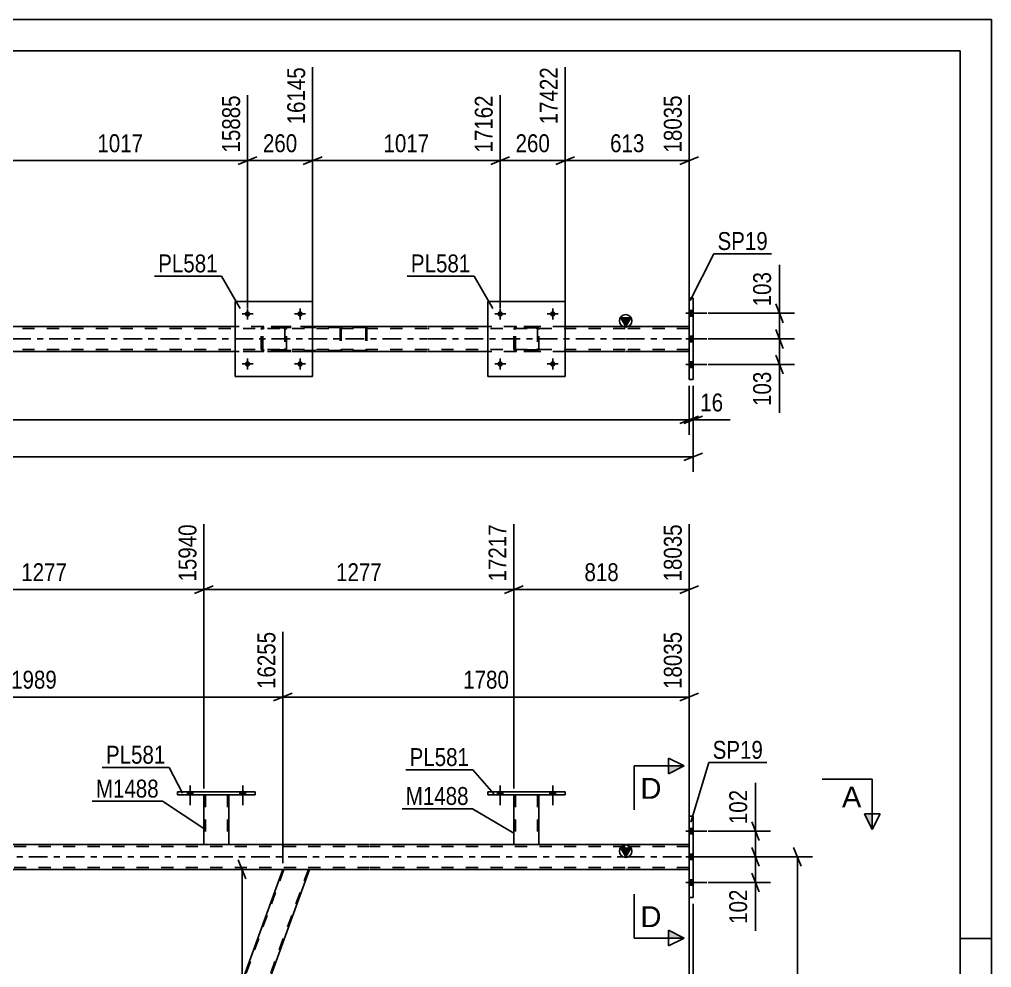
# Model space of a CAD drawing. Header units: millimetres. Extents: x 0 to 841, y 0 to 594.
# Drawn here: x 685.6 to 841, y 442.4 to 594 of the extents above; entities that cross this region are included whole.
import ezdxf

# ---------------------------------------------------------------- set-up
doc = ezdxf.new("R2010")
doc.units = ezdxf.units.MM
doc.linetypes.add('DXK_LINE_DOT2', pattern=[3.9198, 1.9599, -1.9599])
doc.linetypes.add('DXK_LINE_DOT3', pattern=[5.9187, 2.979, -0.9799, 0.9799, -0.9799])
doc.styles.add('Arial', font='ARIAL.TTF', dxfattribs={"height": 0.2})
doc.styles.add('Arial Narrow', font='ARIALN.TTF', dxfattribs={"height": 0.2})

# ---------------------------------------------------------------- blocks, each defined once
blk = doc.blocks.new('Unknown-814553173-1135')
at = {"color": 5, "linetype": 'Continuous'}
for p, q in [((841, 594), (0, 594)), ((841, 0), (841, 594)), ((836, 589), (5, 589)), ((836, 5), (836, 589)), ((841, 447), (836, 447))]:
    blk.add_line(p, q, dxfattribs=at)
blk = doc.blocks.new('Part-814553173-2901 - 2851')
at = {"linetype": 'Continuous'}
blk.add_hatch(color=2, dxfattribs=at).paths.add_polyline_path([(782.52, 544.9), (781.72, 546.3), (783.32, 546.3)])
at = {"color": 2, "linetype": 'Continuous'}
for p, q in [((782.52, 544.9), (781.72, 546.3)), ((781.72, 546.3), (783.32, 546.3)), ((783.32, 546.3), (782.52, 544.9)), ((720.08, 544.9), (681.4, 544.9)), ((750.76, 544.9), (732.48, 544.9)), ((760.46, 544.9), (750.86, 544.9)), ((782.46, 544.9), (772.86, 544.9)), ((792.68, 544.9), (782.56, 544.9)), ((720.08, 540.9), (681.4, 540.9)), ((750.76, 540.9), (732.48, 540.9)), ((760.46, 540.9), (750.86, 540.9)), ((782.46, 540.9), (772.86, 540.9)), ((792.68, 540.9), (782.56, 540.9))]:
    blk.add_line(p, q, dxfattribs=at)
at = {"color": 7, "linetype": 'DXK_LINE_DOT2'}
for p, q in [((750.76, 544.58), (86.69, 544.58)), ((732.48, 544.9), (720.08, 544.9)), ((782.46, 544.58), (750.86, 544.58)), ((772.86, 544.9), (760.46, 544.9)), ((792.68, 544.58), (782.56, 544.58)), ((792.68, 544.9), (792.68, 540.9)), ((750.76, 541.22), (86.69, 541.22)), ((750.76, 540.9), (107.11, 540.9)), ((732.48, 540.9), (720.08, 540.9)), ((782.46, 541.22), (750.86, 541.22)), ((772.86, 540.9), (750.86, 540.9)), ((792.68, 541.22), (782.56, 541.22))]:
    blk.add_line(p, q, dxfattribs=at)
at = {"color": 7, "linetype": 'DXK_LINE_DOT3'}
for p, q in [((86.69, 542.9), (750.76, 542.9)), ((750.86, 542.9), (782.46, 542.9)), ((782.56, 542.9), (792.68, 542.9))]:
    blk.add_line(p, q, dxfattribs=at)
at = {"color": 2, "linetype": 'Continuous'}
blk.add_circle((782.52, 545.8), 1, dxfattribs=at)
blk = doc.blocks.new('Bolt-814553173-2904 - 2851')
at = {"linetype": 'Continuous'}
for points in [[(793.32, 546.56), (793.32, 547.44), (792.68, 547.44), (792.68, 546.56)], [(793.32, 546.56), (793.32, 547.44), (792.68, 547.44), (792.68, 546.56)], [(793.32, 546.56), (793.32, 547.44), (792.68, 547.44), (792.68, 546.56)], [(793.32, 542.46), (793.32, 543.34), (792.68, 543.34), (792.68, 542.46)], [(793.32, 542.46), (793.32, 543.34), (792.68, 543.34), (792.68, 542.46)], [(793.32, 538.36), (793.32, 539.24), (792.68, 539.24), (792.68, 538.36)], [(793.32, 538.36), (793.32, 539.24), (792.68, 539.24), (792.68, 538.36)], [(793.32, 538.36), (793.32, 539.24), (792.68, 539.24), (792.68, 538.36)]]:
    blk.add_hatch(color=1, dxfattribs=at).paths.add_polyline_path(points)
at = {"color": 1, "linetype": 'Continuous'}
for p, q in [((792.16, 547), (795.48, 547)), ((792.16, 547), (795.48, 547)), ((792.16, 547), (795.48, 547)), ((792.68, 547.44), (793.32, 547.44)), ((792.68, 547.44), (793.32, 547.44)), ((792.68, 547.44), (793.32, 547.44)), ((792.68, 546.56), (793.32, 546.56)), ((792.68, 546.56), (793.32, 546.56)), ((792.68, 546.56), (793.32, 546.56)), ((792.16, 542.9), (795.48, 542.9)), ((792.16, 542.9), (795.48, 542.9)), ((792.68, 543.34), (793.32, 543.34)), ((792.68, 543.34), (793.32, 543.34)), ((792.68, 542.46), (793.32, 542.46)), ((792.68, 542.46), (793.32, 542.46)), ((792.68, 539.24), (793.32, 539.24)), ((792.68, 539.24), (793.32, 539.24)), ((792.68, 539.24), (793.32, 539.24)), ((792.16, 538.8), (795.48, 538.8)), ((792.16, 538.8), (795.48, 538.8)), ((792.16, 538.8), (795.48, 538.8)), ((792.68, 538.36), (793.32, 538.36)), ((792.68, 538.36), (793.32, 538.36)), ((792.68, 538.36), (793.32, 538.36))]:
    blk.add_line(p, q, dxfattribs=at)
blk = doc.blocks.new('Part-814553173-2987 - 2851')
at = {"color": 7, "linetype": 'DXK_LINE_DOT2'}
for p, q in [((764.66, 544.42), (764.7, 544.6)), ((764.7, 544.6), (764.66, 544.42)), ((764.66, 541.38), (764.66, 544.42)), ((764.9, 544.42), (764.92, 544.51)), ((764.9, 541.38), (764.9, 544.42)), ((764.92, 544.51), (764.97, 544.59)), ((764.96, 544.86), (765.14, 544.9)), ((765.14, 544.9), (764.96, 544.86)), ((764.97, 544.59), (765.05, 544.64)), ((765.05, 544.64), (765.14, 544.66)), ((768.18, 544.9), (765.14, 544.9)), ((768.18, 544.66), (765.14, 544.66)), ((768.18, 544.9), (768.36, 544.86)), ((768.36, 544.86), (768.18, 544.9)), ((768.18, 544.66), (768.27, 544.64)), ((768.27, 544.64), (768.35, 544.59)), ((768.35, 544.59), (768.4, 544.51)), ((768.4, 544.51), (768.42, 544.42)), ((768.42, 544.42), (768.42, 541.38)), ((768.62, 544.6), (768.66, 544.42)), ((768.66, 544.42), (768.62, 544.6)), ((768.66, 541.38), (768.66, 544.42)), ((764.7, 541.19), (764.66, 541.38)), ((764.66, 541.38), (764.7, 541.19)), ((764.92, 541.29), (764.9, 541.38)), ((764.97, 541.21), (764.92, 541.29)), ((765.14, 540.9), (764.96, 540.93)), ((764.96, 540.93), (765.14, 540.9)), ((765.05, 541.16), (764.97, 541.21)), ((765.14, 541.14), (765.05, 541.16)), ((768.18, 541.14), (765.14, 541.14)), ((768.18, 540.9), (765.14, 540.9)), ((768.27, 541.16), (768.18, 541.14)), ((768.36, 540.93), (768.18, 540.9)), ((768.18, 540.9), (768.36, 540.93)), ((768.35, 541.21), (768.27, 541.16)), ((768.4, 541.29), (768.35, 541.21)), ((768.42, 541.38), (768.4, 541.29)), ((768.66, 541.38), (768.62, 541.19)), ((768.62, 541.19), (768.66, 541.38))]:
    blk.add_line(p, q, dxfattribs=at)
at = {"color": 7, "linetype": 'DXK_LINE_DOT3'}
blk.add_line((766.66, 542.9), (766.66, 542.9), dxfattribs=at)
at = {"color": 7, "linetype": 'DXK_LINE_DOT2'}
for centre, start, end in [((765.14, 544.42), 112.5, 157.5), ((765.14, 544.42), 112.5, 157.5), ((768.18, 544.42), 22.5, 67.5), ((768.18, 544.42), 22.5, 67.5), ((765.14, 541.38), 202.5, 247.5), ((765.14, 541.38), 202.5, 247.5), ((768.18, 541.38), 292.5, 337.5), ((768.18, 541.38), 292.5, 337.5)]:
    blk.add_arc(centre, 0.48, start, end, dxfattribs=at)
blk = doc.blocks.new('Part-814553173-2992 - 2851')
at = {"color": 2, "linetype": 'Continuous'}
for p, q in [((720.08, 548.9), (720.08, 536.9)), ((720.08, 548.9), (732.48, 548.9)), ((732.48, 548.9), (732.48, 536.9)), ((720.08, 536.9), (732.48, 536.9))]:
    blk.add_line(p, q, dxfattribs=at)
blk = doc.blocks.new('Part-814553173-2993 - 2851')
at = {"color": 7, "linetype": 'DXK_LINE_DOT2'}
for p, q in [((724.28, 544.42), (724.32, 544.6)), ((724.32, 544.6), (724.28, 544.42)), ((724.28, 541.38), (724.28, 544.42)), ((724.52, 544.42), (724.54, 544.51)), ((724.52, 541.38), (724.52, 544.42)), ((724.54, 544.51), (724.59, 544.59)), ((724.58, 544.86), (724.76, 544.9)), ((724.76, 544.9), (724.58, 544.86)), ((724.59, 544.59), (724.67, 544.64)), ((724.67, 544.64), (724.76, 544.66)), ((727.8, 544.9), (724.76, 544.9)), ((727.8, 544.66), (724.76, 544.66)), ((727.8, 544.9), (727.98, 544.86)), ((727.98, 544.86), (727.8, 544.9)), ((727.8, 544.66), (727.89, 544.64)), ((727.89, 544.64), (727.97, 544.59)), ((727.97, 544.59), (728.02, 544.51)), ((728.02, 544.51), (728.04, 544.42)), ((728.04, 544.42), (728.04, 541.38)), ((728.24, 544.6), (728.28, 544.42)), ((728.28, 544.42), (728.24, 544.6)), ((728.28, 541.38), (728.28, 544.42)), ((724.32, 541.19), (724.28, 541.38)), ((724.28, 541.38), (724.32, 541.19)), ((724.54, 541.29), (724.52, 541.38)), ((724.59, 541.21), (724.54, 541.29)), ((724.76, 540.9), (724.58, 540.93)), ((724.58, 540.93), (724.76, 540.9)), ((724.67, 541.16), (724.59, 541.21)), ((724.76, 541.14), (724.67, 541.16)), ((727.8, 541.14), (724.76, 541.14)), ((727.8, 540.9), (724.76, 540.9)), ((727.89, 541.16), (727.8, 541.14)), ((727.98, 540.93), (727.8, 540.9)), ((727.8, 540.9), (727.98, 540.93)), ((727.97, 541.21), (727.89, 541.16)), ((728.02, 541.29), (727.97, 541.21)), ((728.04, 541.38), (728.02, 541.29)), ((728.28, 541.38), (728.24, 541.19)), ((728.24, 541.19), (728.28, 541.38))]:
    blk.add_line(p, q, dxfattribs=at)
at = {"color": 7, "linetype": 'DXK_LINE_DOT3'}
blk.add_line((726.28, 542.9), (726.28, 542.9), dxfattribs=at)
at = {"color": 7, "linetype": 'DXK_LINE_DOT2'}
for centre, start, end in [((724.76, 544.42), 112.5, 157.5), ((724.76, 544.42), 112.5, 157.5), ((727.8, 544.42), 22.5, 67.5), ((727.8, 544.42), 22.5, 67.5), ((724.76, 541.38), 202.5, 247.5), ((724.76, 541.38), 202.5, 247.5), ((727.8, 541.38), 292.5, 337.5), ((727.8, 541.38), 292.5, 337.5)]:
    blk.add_arc(centre, 0.48, start, end, dxfattribs=at)
blk = doc.blocks.new('Bolt-814553173-2933 - 2851')
at = {"linetype": 'Continuous'}
for points in [[(762.9, 546.9, -1), (762.02, 546.9, -1)], [(771.3, 546.9, -1), (770.42, 546.9, -1)]]:
    blk.add_hatch(color=1, dxfattribs=at).paths.add_polyline_path(points)
at = {"color": 1, "linetype": 'Continuous'}
for p, q in [((762.46, 547.78), (762.46, 546.02)), ((770.86, 547.78), (770.86, 546.02)), ((761.58, 546.9), (763.34, 546.9)), ((769.98, 546.9), (771.74, 546.9))]:
    blk.add_line(p, q, dxfattribs=at)
blk = doc.blocks.new('Bolt-814553173-2934 - 2851')
at = {"linetype": 'Continuous'}
for points in [[(762.9, 538.9, -1), (762.02, 538.9, -1)], [(771.3, 538.9, -1), (770.42, 538.9, -1)]]:
    blk.add_hatch(color=1, dxfattribs=at).paths.add_polyline_path(points)
at = {"color": 1, "linetype": 'Continuous'}
for p, q in [((762.46, 539.78), (762.46, 538.02)), ((770.86, 539.78), (770.86, 538.02)), ((761.58, 538.9), (763.34, 538.9)), ((769.98, 538.9), (771.74, 538.9))]:
    blk.add_line(p, q, dxfattribs=at)
blk = doc.blocks.new('Bolt-814553173-2935 - 2851')
at = {"linetype": 'Continuous'}
for points in [[(722.52, 546.9, -1), (721.64, 546.9, -1)], [(730.92, 546.9, -1), (730.04, 546.9, -1)]]:
    blk.add_hatch(color=1, dxfattribs=at).paths.add_polyline_path(points)
at = {"color": 1, "linetype": 'Continuous'}
for p, q in [((722.08, 547.78), (722.08, 546.02)), ((730.48, 547.78), (730.48, 546.02)), ((721.2, 546.9), (722.96, 546.9)), ((729.6, 546.9), (731.36, 546.9))]:
    blk.add_line(p, q, dxfattribs=at)
blk = doc.blocks.new('Bolt-814553173-2936 - 2851')
at = {"linetype": 'Continuous'}
for points in [[(722.52, 538.9, -1), (721.64, 538.9, -1)], [(730.92, 538.9, -1), (730.04, 538.9, -1)]]:
    blk.add_hatch(color=1, dxfattribs=at).paths.add_polyline_path(points)
at = {"color": 1, "linetype": 'Continuous'}
for p, q in [((722.08, 539.78), (722.08, 538.02)), ((730.48, 539.78), (730.48, 538.02)), ((721.2, 538.9), (722.96, 538.9)), ((729.6, 538.9), (731.36, 538.9))]:
    blk.add_line(p, q, dxfattribs=at)
blk = doc.blocks.new('Part-814553173-2986 - 2851')
at = {"color": 2, "linetype": 'Continuous'}
for p, q in [((760.46, 548.9), (760.46, 536.9)), ((760.46, 548.9), (772.86, 548.9)), ((772.86, 548.9), (772.86, 536.9)), ((760.46, 536.9), (772.86, 536.9))]:
    blk.add_line(p, q, dxfattribs=at)
blk = doc.blocks.new('Part-814553173-3056 - 2851')
at = {"color": 7, "linetype": 'DXK_LINE_DOT2'}
for p, q in [((740.82, 544.9), (725.49, 544.9)), ((740.82, 544.74), (725.49, 544.74)), ((736.93, 544.7), (736.9, 544.58)), ((736.9, 544.58), (736.9, 541.22)), ((737.07, 544.58), (737.09, 544.64)), ((737.07, 544.58), (737.07, 541.22)), ((737.09, 544.64), (737.12, 544.69)), ((737.24, 544.9), (737.11, 544.88)), ((737.12, 544.69), (737.15, 544.71)), ((737.15, 544.71), (737.18, 544.73)), ((737.18, 544.73), (737.24, 544.74)), ((740.95, 544.88), (740.82, 544.9)), ((740.82, 544.74), (740.88, 544.73)), ((740.88, 544.73), (740.94, 544.69)), ((740.94, 544.69), (740.98, 544.64)), ((740.98, 544.64), (740.99, 544.58)), ((740.99, 544.58), (740.99, 541.22)), ((741.16, 544.58), (741.13, 544.7)), ((741.16, 544.58), (741.16, 541.22)), ((740.82, 541.06), (725.49, 541.06)), ((740.82, 540.9), (725.49, 540.9)), ((736.9, 541.22), (736.93, 541.1)), ((737.09, 541.16), (737.07, 541.22)), ((737.12, 541.11), (737.09, 541.16)), ((737.11, 540.92), (737.24, 540.9)), ((737.12, 541.11), (737.15, 541.09)), ((737.15, 541.09), (737.18, 541.07)), ((737.18, 541.07), (737.24, 541.06)), ((740.88, 541.07), (740.82, 541.06)), ((740.82, 540.9), (740.95, 540.92)), ((740.94, 541.11), (740.88, 541.07)), ((740.98, 541.16), (740.94, 541.11)), ((740.99, 541.22), (740.98, 541.16)), ((741.13, 541.1), (741.16, 541.22))]:
    blk.add_line(p, q, dxfattribs=at)
for centre, start, end in [((740.83, 544.57), 24.32, 69.2417), ((737.23, 541.23), 204.32, 249.2417), ((740.83, 541.23), 290.7583, 335.68)]:
    blk.add_arc(centre, 0.331, start, end, dxfattribs=at)
blk = doc.blocks.new('Part-814553173-3074 - 2851')
at = {"color": 2, "linetype": 'Continuous'}
for p, q in [((793.32, 549.4), (792.68, 549.4)), ((792.68, 549.4), (792.68, 536.4)), ((793.32, 536.4), (793.32, 549.4)), ((792.68, 536.4), (793.32, 536.4))]:
    blk.add_line(p, q, dxfattribs=at)
blk = doc.blocks.new('Bolt-814553173-3771 - 3758')
at = {"linetype": 'Continuous'}
for points in [[(712.47, 469.99), (713.35, 469.99), (713.35, 470.47), (712.47, 470.47)], [(720.87, 469.99), (721.75, 469.99), (721.75, 470.47), (720.87, 470.47)]]:
    blk.add_hatch(color=1, dxfattribs=at).paths.add_polyline_path(points)
at = {"color": 1, "linetype": 'Continuous'}
for p, q in [((712.91, 471.47), (712.91, 468.35)), ((721.31, 471.47), (721.31, 468.35)), ((712.47, 470.47), (712.47, 469.99)), ((713.35, 470.47), (713.35, 469.99)), ((720.87, 470.47), (720.87, 469.99)), ((721.75, 470.47), (721.75, 469.99))]:
    blk.add_line(p, q, dxfattribs=at)
blk = doc.blocks.new('Bolt-814553173-3798 - 3758')
at = {"linetype": 'Continuous'}
for points in [[(712.47, 469.99), (713.35, 469.99), (713.35, 470.47), (712.47, 470.47)], [(720.87, 469.99), (721.75, 469.99), (721.75, 470.47), (720.87, 470.47)]]:
    blk.add_hatch(color=1, dxfattribs=at).paths.add_polyline_path(points)
at = {"color": 1, "linetype": 'Continuous'}
for p, q in [((712.91, 471.47), (712.91, 468.35)), ((721.31, 471.47), (721.31, 468.35)), ((712.47, 470.47), (712.47, 469.99)), ((713.35, 470.47), (713.35, 469.99)), ((720.87, 470.47), (720.87, 469.99)), ((721.75, 470.47), (721.75, 469.99))]:
    blk.add_line(p, q, dxfattribs=at)
blk = doc.blocks.new('Bolt-814553173-3799 - 3758')
at = {"linetype": 'Continuous'}
for points in [[(762.02, 469.99), (762.9, 469.99), (762.9, 470.47), (762.02, 470.47)], [(770.42, 469.99), (771.3, 469.99), (771.3, 470.47), (770.42, 470.47)]]:
    blk.add_hatch(color=1, dxfattribs=at).paths.add_polyline_path(points)
at = {"color": 1, "linetype": 'Continuous'}
for p, q in [((762.46, 471.47), (762.46, 468.35)), ((770.86, 471.47), (770.86, 468.35)), ((762.02, 470.47), (762.02, 469.99)), ((762.9, 470.47), (762.9, 469.99)), ((770.42, 470.47), (770.42, 469.99)), ((771.3, 470.47), (771.3, 469.99))]:
    blk.add_line(p, q, dxfattribs=at)
blk = doc.blocks.new('Bolt-814553173-3800 - 3758')
at = {"linetype": 'Continuous'}
for points in [[(762.02, 469.99), (762.9, 469.99), (762.9, 470.47), (762.02, 470.47)], [(770.42, 469.99), (771.3, 469.99), (771.3, 470.47), (770.42, 470.47)]]:
    blk.add_hatch(color=1, dxfattribs=at).paths.add_polyline_path(points)
at = {"color": 1, "linetype": 'Continuous'}
for p, q in [((762.46, 471.47), (762.46, 468.35)), ((770.86, 471.47), (770.86, 468.35)), ((762.02, 470.47), (762.02, 469.99)), ((762.9, 470.47), (762.9, 469.99)), ((770.42, 470.47), (770.42, 469.99)), ((771.3, 470.47), (771.3, 469.99))]:
    blk.add_line(p, q, dxfattribs=at)
blk = doc.blocks.new('Part-814553173-3808 - 3758')
at = {"color": 2, "linetype": 'Continuous'}
for p, q in [((715.11, 469.99), (715.11, 462.08)), ((719.11, 462.08), (719.11, 469.99)), ((715.11, 462.08), (719.11, 462.08))]:
    blk.add_line(p, q, dxfattribs=at)
at = {"color": 7, "linetype": 'DXK_LINE_DOT2'}
for p, q in [((715.11, 469.99), (719.11, 469.99)), ((715.11, 469.99), (715.11, 469.99)), ((715.11, 469.99), (715.11, 469.99)), ((715.35, 469.99), (715.35, 462.08)), ((718.87, 469.99), (718.87, 462.08)), ((719.11, 469.99), (719.11, 469.99)), ((719.11, 469.99), (719.11, 469.99)), ((718.81, 462.08), (718.85, 462.08)), ((718.81, 462.08), (718.85, 462.08)), ((718.85, 462.08), (718.87, 462.08)), ((718.85, 462.08), (718.87, 462.08))]:
    blk.add_line(p, q, dxfattribs=at)
blk = doc.blocks.new('Part-814553173-3813 - 3758')
at = {"color": 2, "linetype": 'Continuous'}
for p, q in [((710.91, 470.47), (723.31, 470.47)), ((710.91, 469.99), (710.91, 470.47)), ((723.31, 469.99), (710.91, 469.99)), ((723.31, 470.47), (723.31, 469.99))]:
    blk.add_line(p, q, dxfattribs=at)
blk = doc.blocks.new('Part-814553173-3818 - 3758')
at = {"color": 2, "linetype": 'Continuous'}
for p, q in [((764.66, 469.99), (764.66, 462.08)), ((768.66, 462.08), (768.66, 469.99)), ((764.66, 462.08), (768.66, 462.08))]:
    blk.add_line(p, q, dxfattribs=at)
at = {"color": 7, "linetype": 'DXK_LINE_DOT2'}
for p, q in [((764.66, 469.99), (768.66, 469.99)), ((764.66, 469.99), (764.66, 469.99)), ((764.66, 469.99), (764.66, 469.99)), ((764.9, 469.99), (764.9, 462.08)), ((768.42, 469.99), (768.42, 462.08)), ((768.66, 469.99), (768.66, 469.99)), ((768.66, 469.99), (768.66, 469.99)), ((768.36, 462.08), (768.4, 462.08)), ((768.36, 462.08), (768.4, 462.08)), ((768.4, 462.08), (768.42, 462.08)), ((768.4, 462.08), (768.42, 462.08))]:
    blk.add_line(p, q, dxfattribs=at)
blk = doc.blocks.new('Part-814553173-3823 - 3758')
at = {"color": 2, "linetype": 'Continuous'}
for p, q in [((760.46, 470.47), (772.86, 470.47)), ((760.46, 469.99), (760.46, 470.47)), ((772.86, 469.99), (760.46, 469.99)), ((772.86, 470.47), (772.86, 469.99))]:
    blk.add_line(p, q, dxfattribs=at)
blk = doc.blocks.new('Bolt-814553173-3984 - 3758')
at = {"linetype": 'Continuous'}
for points in [[(793.32, 463.74), (793.32, 464.62), (792.68, 464.62), (792.68, 463.74)], [(793.32, 463.74), (793.32, 464.62), (792.68, 464.62), (792.68, 463.74)], [(793.32, 463.74), (793.32, 464.62), (792.68, 464.62), (792.68, 463.74)], [(793.32, 459.64), (793.32, 460.52), (792.68, 460.52), (792.68, 459.64)], [(793.32, 459.64), (793.32, 460.52), (792.68, 460.52), (792.68, 459.64)], [(793.32, 455.54), (793.32, 456.42), (792.68, 456.42), (792.68, 455.54)], [(793.32, 455.54), (793.32, 456.42), (792.68, 456.42), (792.68, 455.54)], [(793.32, 455.54), (793.32, 456.42), (792.68, 456.42), (792.68, 455.54)]]:
    blk.add_hatch(color=1, dxfattribs=at).paths.add_polyline_path(points)
at = {"color": 1, "linetype": 'Continuous'}
for p, q in [((792.68, 464.62), (793.32, 464.62)), ((792.68, 464.62), (793.32, 464.62)), ((792.68, 464.62), (793.32, 464.62)), ((792.16, 464.18), (795.48, 464.18)), ((792.16, 464.18), (795.48, 464.18)), ((792.16, 464.18), (795.48, 464.18)), ((792.68, 463.74), (793.32, 463.74)), ((792.68, 463.74), (793.32, 463.74)), ((792.68, 463.74), (793.32, 463.74)), ((792.16, 460.08), (795.48, 460.08)), ((792.16, 460.08), (795.48, 460.08)), ((792.68, 460.52), (793.32, 460.52)), ((792.68, 460.52), (793.32, 460.52)), ((792.68, 459.64), (793.32, 459.64)), ((792.68, 459.64), (793.32, 459.64)), ((792.16, 455.98), (795.48, 455.98)), ((792.16, 455.98), (795.48, 455.98)), ((792.16, 455.98), (795.48, 455.98)), ((792.68, 456.42), (793.32, 456.42)), ((792.68, 456.42), (793.32, 456.42)), ((792.68, 456.42), (793.32, 456.42)), ((792.68, 455.54), (793.32, 455.54)), ((792.68, 455.54), (793.32, 455.54)), ((792.68, 455.54), (793.32, 455.54))]:
    blk.add_line(p, q, dxfattribs=at)
blk = doc.blocks.new('Part-814553173-4014 - 3758')
at = {"color": 2, "linetype": 'Continuous'}
for p, q in [((793.32, 466.58), (792.68, 466.58)), ((792.68, 453.58), (792.68, 466.58)), ((793.32, 466.58), (793.32, 453.58)), ((793.32, 453.58), (792.68, 453.58))]:
    blk.add_line(p, q, dxfattribs=at)
blk = doc.blocks.new('Part-814553173-4077 - 3758')
at = {"linetype": 'Continuous'}
blk.add_hatch(color=2, dxfattribs=at).paths.add_polyline_path([(782.52, 460.08), (781.72, 461.48), (783.32, 461.48)])
at = {"color": 7, "linetype": 'DXK_LINE_DOT2'}
for p, q in [((741.59, 461.76), (77.52, 461.76)), ((719.11, 462.08), (715.11, 462.08)), ((782.46, 461.76), (741.69, 461.76)), ((768.66, 462.08), (764.66, 462.08)), ((792.68, 461.76), (782.56, 461.76)), ((792.68, 462.08), (792.68, 458.08)), ((741.59, 458.4), (77.52, 458.4)), ((782.46, 458.4), (741.69, 458.4)), ((792.68, 458.4), (782.56, 458.4)), ((731.99, 458.08), (727.73, 458.08))]:
    blk.add_line(p, q, dxfattribs=at)
at = {"color": 2, "linetype": 'Continuous'}
for p, q in [((715.11, 462.08), (668.03, 462.08)), ((741.59, 462.08), (719.11, 462.08)), ((764.66, 462.08), (741.69, 462.08)), ((782.46, 462.08), (768.66, 462.08)), ((782.52, 460.08), (781.72, 461.48)), ((781.72, 461.48), (783.32, 461.48)), ((783.32, 461.48), (782.52, 460.08)), ((792.68, 462.08), (782.56, 462.08)), ((727.73, 458.08), (648.17, 458.08)), ((741.59, 458.08), (731.99, 458.08)), ((782.46, 458.08), (741.69, 458.08)), ((792.68, 458.08), (782.56, 458.08))]:
    blk.add_line(p, q, dxfattribs=at)
at = {"color": 7, "linetype": 'DXK_LINE_DOT3'}
for p, q in [((77.52, 460.08), (741.59, 460.08)), ((741.69, 460.08), (782.46, 460.08)), ((782.56, 460.08), (792.68, 460.08))]:
    blk.add_line(p, q, dxfattribs=at)
at = {"color": 2, "linetype": 'Continuous'}
blk.add_circle((782.52, 460.98), 1, dxfattribs=at)
blk = doc.blocks.new('Part-814553173-4172 - 3758')
at = {"color": 7, "linetype": 'DXK_LINE_DOT2'}
for p, q in [((727.9, 458.08), (683.78, 336.86)), ((731.82, 458.08), (687.7, 336.86)), ((684.86, 340.28), (683.61, 336.86)), ((683.61, 336.86), (687.87, 336.86))]:
    blk.add_line(p, q, dxfattribs=at)
at = {"color": 2, "linetype": 'Continuous'}
for p, q in [((727.73, 458.08), (684.86, 340.28)), ((687.87, 336.86), (731.99, 458.08)), ((731.99, 458.08), (727.73, 458.08))]:
    blk.add_line(p, q, dxfattribs=at)
blk = doc.blocks.new('StraightDimension-814553173-3698 - 2851')
at = {"color": 7, "linetype": 'Continuous'}
for p, q in [((806.5, 544.4), (807.7, 541.4)), ((795.72, 542.9), (809.5, 542.9)), ((807.1, 538.8), (807.1, 542.9)), ((807.7, 537.3), (806.5, 540.3)), ((795.72, 538.8), (809.5, 538.8))]:
    blk.add_line(p, q, dxfattribs=at)
at = {"color": 0}
blk.add_wipeout([(806.35, 538.27), (802.15, 538.27), (802.15, 531.59), (806.35, 531.59)], dxfattribs=at)
at = {"color": 7, "linetype": 'Continuous'}
blk.add_line((807.1, 538.8), (807.1, 531.07), dxfattribs=at)
blk.add_line((807.1, 538.8), (807.1, 531.07), dxfattribs=at)
at = {"color": 3, "style": 'Arial Narrow'}
blk.add_text('103', height=2.863, rotation=90.0002, dxfattribs=at).set_placement((805.75, 532.19))
blk = doc.blocks.new('StraightDimension-814553173-3708 - 2851')
at = {"color": 7, "linetype": 'Continuous'}
for p, q in [((806.5, 548.5), (807.7, 545.5)), ((795.72, 547), (809.5, 547)), ((807.1, 542.9), (807.1, 547)), ((807.7, 541.4), (806.5, 544.4)), ((795.72, 542.9), (809.5, 542.9))]:
    blk.add_line(p, q, dxfattribs=at)
at = {"color": 0}
blk.add_wipeout([(806.35, 554.21), (802.15, 554.21), (802.15, 547.52), (806.35, 547.52)], dxfattribs=at)
at = {"color": 7, "linetype": 'Continuous'}
blk.add_line((807.1, 547), (807.1, 554.73), dxfattribs=at)
blk.add_line((807.1, 547), (807.1, 554.73), dxfattribs=at)
at = {"color": 3, "style": 'Arial Narrow'}
blk.add_text('103', height=2.863, rotation=90.0002, dxfattribs=at).set_placement((805.75, 548.12))
blk = doc.blocks.new('StraightDimension-814553173-3656 - 2851')
at = {"color": 7, "linetype": 'Continuous'}
for p, q in [((793.32, 535.4), (793.32, 521.65)), ((86.05, 524.05), (793.32, 524.05)), ((791.82, 523.45), (794.82, 524.65))]:
    blk.add_line(p, q, dxfattribs=at)
blk = doc.blocks.new('StraightDimension-814553173-3677 - 2851')
at = {"color": 7, "linetype": 'Continuous'}
for p, q in [((792.68, 535.4), (792.68, 527.56)), ((86.69, 529.96), (792.68, 529.96)), ((791.18, 529.36), (794.18, 530.56))]:
    blk.add_line(p, q, dxfattribs=at)
blk = doc.blocks.new('StraightDimension-814553173-3687 - 2851')
at = {"color": 7, "linetype": 'Continuous'}
for p, q in [((792.68, 535.4), (792.68, 527.56)), ((793.32, 535.4), (793.32, 527.56)), ((791.18, 529.36), (794.18, 530.56)), ((794.82, 530.56), (791.82, 529.36)), ((792.68, 529.96), (793.32, 529.96))]:
    blk.add_line(p, q, dxfattribs=at)
at = {"color": 0}
blk.add_wipeout([(798.7, 530.71), (798.7, 534.91), (793.84, 534.91), (793.84, 530.71)], dxfattribs=at)
at = {"color": 7, "linetype": 'Continuous'}
blk.add_line((793.32, 529.96), (799.23, 529.96), dxfattribs=at)
blk.add_line((793.32, 529.96), (799.23, 529.96), dxfattribs=at)
at = {"color": 3, "style": 'Arial Narrow'}
blk.add_text('16', height=2.863, dxfattribs=at).set_placement((794.44, 531.31))
blk = doc.blocks.new('StraightDimension-814553173-13151 - 2851')
at = {"color": 7, "linetype": 'Continuous'}
for p, q in [((772.86, 545.9), (772.86, 586.37)), ((792.68, 545.9), (792.68, 581.87)), ((774.36, 572.02), (771.36, 570.82)), ((791.18, 570.82), (794.18, 572.02)), ((772.86, 571.42), (792.68, 571.42))]:
    blk.add_line(p, q, dxfattribs=at)
at = {"color": 0, "linetype": 'Continuous'}
blk.add_wipeout([(792.08, 582.47), (787.88, 582.47), (787.88, 572.12), (792.08, 572.12)], dxfattribs=at)
at = {"color": 0}
blk.add_wipeout([(786.11, 572.17), (786.11, 576.37), (779.43, 576.37), (779.43, 572.17)], dxfattribs=at)
at = {"color": 3, "linetype": 'Continuous', "style": 'Arial Narrow'}
blk.add_text('18035', height=2.863, rotation=90.0002, dxfattribs=at).set_placement((791.48, 572.72))
at = {"color": 3, "style": 'Arial Narrow'}
blk.add_text('613', height=2.863, dxfattribs=at).set_placement((780.03, 572.77))
blk = doc.blocks.new('StraightDimension-814553173-13152 - 2851')
at = {"color": 7, "linetype": 'Continuous'}
for p, q in [((772.86, 545.9), (772.86, 586.37)), ((762.46, 547.9), (762.46, 581.87)), ((760.96, 570.82), (763.96, 572.02)), ((774.36, 572.02), (771.36, 570.82)), ((762.46, 571.42), (772.86, 571.42))]:
    blk.add_line(p, q, dxfattribs=at)
at = {"color": 0}
blk.add_wipeout([(771, 572.17), (771, 576.37), (764.32, 576.37), (764.32, 572.17)], dxfattribs=at)
at = {"color": 3, "style": 'Arial Narrow'}
blk.add_text('260', height=2.863, dxfattribs=at).set_placement((764.92, 572.77))
at = {"color": 0, "linetype": 'Continuous'}
blk.add_wipeout([(772.26, 586.97), (768.06, 586.97), (768.06, 576.62), (772.26, 576.62)], dxfattribs=at)
at = {"color": 3, "linetype": 'Continuous', "style": 'Arial Narrow'}
blk.add_text('17422', height=2.863, rotation=90.0002, dxfattribs=at).set_placement((771.66, 577.22))
blk = doc.blocks.new('StraightDimension-814553173-13153 - 2851')
at = {"color": 7, "linetype": 'Continuous'}
for p, q in [((732.48, 545.9), (732.48, 586.37)), ((762.46, 547.9), (762.46, 581.87)), ((733.98, 572.02), (730.98, 570.82)), ((760.96, 570.82), (763.96, 572.02)), ((732.48, 571.42), (762.46, 571.42))]:
    blk.add_line(p, q, dxfattribs=at)
at = {"color": 0, "linetype": 'Continuous'}
blk.add_wipeout([(761.86, 582.47), (757.66, 582.47), (757.66, 572.12), (761.86, 572.12)], dxfattribs=at)
at = {"color": 0}
blk.add_wipeout([(751.73, 572.17), (751.73, 576.37), (743.21, 576.37), (743.21, 572.17)], dxfattribs=at)
at = {"color": 3, "linetype": 'Continuous', "style": 'Arial Narrow'}
blk.add_text('17162', height=2.863, rotation=90.0002, dxfattribs=at).set_placement((761.26, 572.72))
at = {"color": 3, "style": 'Arial Narrow'}
blk.add_text('1017', height=2.863, dxfattribs=at).set_placement((743.81, 572.77))
blk = doc.blocks.new('StraightDimension-814553173-13154 - 2851')
at = {"color": 7, "linetype": 'Continuous'}
for p, q in [((732.48, 545.9), (732.48, 586.37)), ((722.08, 547.9), (722.08, 581.87)), ((720.58, 570.82), (723.58, 572.02)), ((733.98, 572.02), (730.98, 570.82)), ((722.08, 571.42), (732.48, 571.42))]:
    blk.add_line(p, q, dxfattribs=at)
at = {"color": 0}
blk.add_wipeout([(730.62, 572.17), (730.62, 576.37), (723.94, 576.37), (723.94, 572.17)], dxfattribs=at)
at = {"color": 3, "style": 'Arial Narrow'}
blk.add_text('260', height=2.863, dxfattribs=at).set_placement((724.54, 572.77))
at = {"color": 0, "linetype": 'Continuous'}
blk.add_wipeout([(731.88, 586.97), (727.68, 586.97), (727.68, 576.62), (731.88, 576.62)], dxfattribs=at)
at = {"color": 3, "linetype": 'Continuous', "style": 'Arial Narrow'}
blk.add_text('16145', height=2.863, rotation=90.0002, dxfattribs=at).set_placement((731.28, 577.22))
blk = doc.blocks.new('StraightDimension-814553173-13155 - 2851')
at = {"color": 7, "linetype": 'Continuous'}
for p, q in [((681.4, 545.9), (681.4, 586.37)), ((722.08, 547.9), (722.08, 581.87)), ((682.9, 572.02), (679.9, 570.82)), ((720.58, 570.82), (723.58, 572.02)), ((681.4, 571.42), (722.08, 571.42))]:
    blk.add_line(p, q, dxfattribs=at)
at = {"color": 0, "linetype": 'Continuous'}
blk.add_wipeout([(721.48, 582.47), (717.28, 582.47), (717.28, 572.12), (721.48, 572.12)], dxfattribs=at)
at = {"color": 0}
blk.add_wipeout([(705.99, 572.17), (705.99, 576.37), (697.48, 576.37), (697.48, 572.17)], dxfattribs=at)
at = {"color": 3, "linetype": 'Continuous', "style": 'Arial Narrow'}
blk.add_text('15885', height=2.863, rotation=90.0002, dxfattribs=at).set_placement((720.88, 572.72))
at = {"color": 3, "style": 'Arial Narrow'}
blk.add_text('1017', height=2.863, dxfattribs=at).set_placement((698.08, 572.77))
blk = doc.blocks.new('StraightDimension-814553173-14574 - 3758')
at = {"color": 7, "linetype": 'Continuous'}
for p, q in [((764.66, 470.99), (764.66, 513.26)), ((792.68, 463.08), (792.68, 513.26)), ((766.16, 503.42), (763.16, 502.22)), ((764.66, 502.82), (792.68, 502.82)), ((791.18, 502.22), (794.18, 503.42))]:
    blk.add_line(p, q, dxfattribs=at)
at = {"color": 0, "linetype": 'Continuous'}
blk.add_wipeout([(792.08, 513.86), (787.88, 513.86), (787.88, 503.52), (792.08, 503.52)], dxfattribs=at)
at = {"color": 0}
blk.add_wipeout([(782.01, 503.57), (782.01, 507.77), (775.33, 507.77), (775.33, 503.57)], dxfattribs=at)
at = {"color": 3, "linetype": 'Continuous', "style": 'Arial Narrow'}
blk.add_text('18035', height=2.863, rotation=90.0002, dxfattribs=at).set_placement((791.48, 504.12))
at = {"color": 3, "style": 'Arial Narrow'}
blk.add_text('818', height=2.863, dxfattribs=at).set_placement((775.93, 504.17))
blk = doc.blocks.new('StraightDimension-814553173-4491 - 3758')
at = {"color": 7, "linetype": 'Continuous'}
for p, q in [((727.73, 459.08), (727.73, 496.07)), ((792.68, 467.58), (792.68, 496.07)), ((729.23, 486.23), (726.23, 485.03)), ((727.73, 485.63), (792.68, 485.63)), ((791.18, 485.03), (794.18, 486.23))]:
    blk.add_line(p, q, dxfattribs=at)
at = {"color": 0, "linetype": 'Continuous'}
blk.add_wipeout([(792.08, 496.67), (787.88, 496.67), (787.88, 486.33), (792.08, 486.33)], dxfattribs=at)
at = {"color": 0}
blk.add_wipeout([(764.46, 486.38), (764.46, 490.58), (755.95, 490.58), (755.95, 486.38)], dxfattribs=at)
at = {"color": 3, "linetype": 'Continuous', "style": 'Arial Narrow'}
blk.add_text('18035', height=2.863, rotation=90.0002, dxfattribs=at).set_placement((791.48, 486.93))
at = {"color": 3, "style": 'Arial Narrow'}
blk.add_text('1780', height=2.863, dxfattribs=at).set_placement((756.55, 486.98))
blk = doc.blocks.new('StraightDimension-814553173-14575 - 3758')
at = {"color": 7, "linetype": 'Continuous'}
for p, q in [((715.11, 470.99), (715.11, 513.26)), ((764.66, 470.99), (764.66, 513.26)), ((716.61, 503.42), (713.61, 502.22)), ((715.11, 502.82), (764.66, 502.82)), ((763.16, 502.22), (766.16, 503.42))]:
    blk.add_line(p, q, dxfattribs=at)
at = {"color": 0, "linetype": 'Continuous'}
blk.add_wipeout([(764.06, 513.86), (759.86, 513.86), (759.86, 503.52), (764.06, 503.52)], dxfattribs=at)
at = {"color": 0}
blk.add_wipeout([(744.14, 503.57), (744.14, 507.77), (735.63, 507.77), (735.63, 503.57)], dxfattribs=at)
at = {"color": 3, "linetype": 'Continuous', "style": 'Arial Narrow'}
blk.add_text('17217', height=2.863, rotation=90.0002, dxfattribs=at).set_placement((763.46, 504.12))
at = {"color": 3, "style": 'Arial Narrow'}
blk.add_text('1277', height=2.863, dxfattribs=at).set_placement((736.23, 504.17))
blk = doc.blocks.new('StraightDimension-814553173-14576 - 3758')
at = {"color": 7, "linetype": 'Continuous'}
for p, q in [((664.03, 470.99), (664.03, 517.76)), ((715.11, 470.99), (715.11, 513.26)), ((665.53, 503.42), (662.53, 502.22)), ((664.03, 502.82), (715.11, 502.82)), ((713.61, 502.22), (716.61, 503.42))]:
    blk.add_line(p, q, dxfattribs=at)
at = {"color": 0, "linetype": 'Continuous'}
blk.add_wipeout([(714.51, 513.86), (710.31, 513.86), (710.31, 503.52), (714.51, 503.52)], dxfattribs=at)
at = {"color": 0}
blk.add_wipeout([(693.82, 503.57), (693.82, 507.77), (685.31, 507.77), (685.31, 503.57)], dxfattribs=at)
at = {"color": 3, "linetype": 'Continuous', "style": 'Arial Narrow'}
blk.add_text('15940', height=2.863, rotation=90.0002, dxfattribs=at).set_placement((713.91, 504.12))
at = {"color": 3, "style": 'Arial Narrow'}
blk.add_text('1277', height=2.863, dxfattribs=at).set_placement((685.91, 504.17))
blk = doc.blocks.new('StraightDimension-814553173-4852 - 3758')
at = {"color": 7, "linetype": 'Continuous'}
for p, q in [((721.8, 456.58), (720.6, 459.58)), ((739.06, 458.08), (718.35, 458.08)), ((721.2, 336.86), (721.2, 458.08)), ((720.6, 338.36), (721.8, 335.36)), ((712.81, 336.86), (723.6, 336.86))]:
    blk.add_line(p, q, dxfattribs=at)
at = {"color": 0}
blk.add_wipeout([(720.45, 401.73), (716.25, 401.73), (716.25, 393.22), (720.45, 393.22)], dxfattribs=at)
at = {"color": 3, "style": 'Arial Narrow'}
blk.add_text('3031', height=2.863, rotation=90.0002, dxfattribs=at).set_placement((719.85, 393.82))
blk = doc.blocks.new('StraightDimension-814553173-14786 - 3758')
at = {"color": 7, "linetype": 'Continuous'}
for p, q in [((802.68, 461.58), (803.88, 458.58)), ((795.72, 460.08), (805.68, 460.08)), ((803.28, 455.98), (803.28, 460.08)), ((803.88, 454.48), (802.68, 457.48)), ((795.72, 455.98), (805.68, 455.98))]:
    blk.add_line(p, q, dxfattribs=at)
at = {"color": 0}
blk.add_wipeout([(802.53, 455.46), (798.33, 455.46), (798.33, 448.77), (802.53, 448.77)], dxfattribs=at)
at = {"color": 7, "linetype": 'Continuous'}
blk.add_line((803.28, 455.98), (803.28, 448.25), dxfattribs=at)
blk.add_line((803.28, 455.98), (803.28, 448.25), dxfattribs=at)
at = {"color": 3, "style": 'Arial Narrow'}
blk.add_text('102', height=2.863, rotation=90.0002, dxfattribs=at).set_placement((801.93, 449.37))
blk = doc.blocks.new('StraightDimension-814553173-4472 - 3758')
at = {"color": 7, "linetype": 'Continuous'}
for p, q in [((648.17, 459.08), (648.17, 500.57)), ((727.73, 459.08), (727.73, 496.07)), ((649.67, 486.23), (646.67, 485.03)), ((648.17, 485.63), (727.73, 485.63)), ((726.23, 485.03), (729.23, 486.23))]:
    blk.add_line(p, q, dxfattribs=at)
at = {"color": 0, "linetype": 'Continuous'}
blk.add_wipeout([(727.13, 496.67), (722.93, 496.67), (722.93, 486.33), (727.13, 486.33)], dxfattribs=at)
at = {"color": 0}
blk.add_wipeout([(692.21, 486.38), (692.21, 490.58), (683.69, 490.58), (683.69, 486.38)], dxfattribs=at)
at = {"color": 3, "linetype": 'Continuous', "style": 'Arial Narrow'}
blk.add_text('16255', height=2.863, rotation=90.0002, dxfattribs=at).set_placement((726.53, 486.93))
at = {"color": 3, "style": 'Arial Narrow'}
blk.add_text('1989', height=2.863, dxfattribs=at).set_placement((684.29, 486.98))
blk = doc.blocks.new('StraightDimension-814553173-4538 - 3758')
at = {"color": 7, "linetype": 'Continuous'}
blk.add_line((793.32, 452.58), (793.32, 293.94), dxfattribs=at)
blk = doc.blocks.new('StraightDimension-814553173-4863 - 3758')
at = {"color": 7, "linetype": 'Continuous'}
for p, q in [((810.56, 458.58), (809.36, 461.58)), ((794.32, 460.08), (812.36, 460.08)), ((809.96, 334.22), (809.96, 460.08)), ((809.36, 335.72), (810.56, 332.72)), ((753.45, 334.22), (812.36, 334.22))]:
    blk.add_line(p, q, dxfattribs=at)
at = {"color": 0}
blk.add_wipeout([(809.21, 401.41), (805.01, 401.41), (805.01, 392.9), (809.21, 392.9)], dxfattribs=at)
at = {"color": 3, "style": 'Arial Narrow'}
blk.add_text('3147', height=2.863, rotation=90.0002, dxfattribs=at).set_placement((808.61, 393.5))
blk = doc.blocks.new('StraightDimension-814553173-4873 - 3758')
at = {"color": 7, "linetype": 'Continuous'}
for p, q in [((792.68, 457.08), (792.68, 393.25)), ((751.81, 337.86), (751.81, 398.5)), ((753.31, 396.25), (750.31, 395.05)), ((791.18, 395.05), (794.18, 396.25)), ((751.81, 395.65), (792.68, 395.65))]:
    blk.add_line(p, q, dxfattribs=at)
at = {"color": 0}
blk.add_wipeout([(776.5, 396.4), (776.5, 400.6), (767.99, 400.6), (767.99, 396.4)], dxfattribs=at)
at = {"color": 3, "style": 'Arial Narrow'}
blk.add_text('1139', height=2.863, dxfattribs=at).set_placement((768.59, 397))
blk = doc.blocks.new('StraightDimension-814553173-14785 - 3758')
at = {"color": 7, "linetype": 'Continuous'}
for p, q in [((802.68, 465.68), (803.88, 462.68)), ((795.72, 464.18), (805.68, 464.18)), ((803.28, 460.08), (803.28, 464.18)), ((803.88, 458.58), (802.68, 461.58)), ((795.72, 460.08), (805.68, 460.08))]:
    blk.add_line(p, q, dxfattribs=at)
at = {"color": 0}
blk.add_wipeout([(802.53, 471.39), (798.33, 471.39), (798.33, 464.71), (802.53, 464.71)], dxfattribs=at)
at = {"color": 7, "linetype": 'Continuous'}
blk.add_line((803.28, 464.18), (803.28, 471.92), dxfattribs=at)
blk.add_line((803.28, 464.18), (803.28, 471.92), dxfattribs=at)
at = {"color": 3, "style": 'Arial Narrow'}
blk.add_text('102', height=2.863, rotation=90.0002, dxfattribs=at).set_placement((801.93, 465.31))
blk = doc.blocks.new('Mark-814553173-3070 - 2851')
at = {"color": 0}
blk.add_wipeout([(805.23, 557.13), (805.23, 560.13), (797.2, 560.13), (797.2, 557.13)], dxfattribs=at)
blk.add_wipeout([(805.23, 557.13), (805.23, 560.13), (797.2, 560.13), (797.2, 557.13)], dxfattribs=at)
at = {"color": 30, "linetype": 'Continuous'}
for p, q in [((792.83, 549.06), (796.6, 556.53)), ((796.6, 556.53), (805.83, 556.53))]:
    blk.add_line(p, q, dxfattribs=at)
at = {"color": 3, "style": 'Arial Narrow'}
blk.add_text('SP19', height=2.863, dxfattribs=at).set_placement((797.2, 557.13))
blk = doc.blocks.new('Mark-814553173-2988 - 2851')
at = {"color": 0}
blk.add_wipeout([(717.31, 553.55), (717.31, 556.55), (707.8, 556.55), (707.8, 553.55)], dxfattribs=at)
blk.add_wipeout([(717.31, 553.55), (717.31, 556.55), (707.8, 556.55), (707.8, 553.55)], dxfattribs=at)
at = {"color": 30, "linetype": 'Continuous'}
for p in [(707.2, 552.95), (720.91, 547.75)]:
    blk.add_line(p, (717.91, 552.95), dxfattribs=at)
at = {"color": 3, "style": 'Arial Narrow'}
blk.add_text('PL581', height=2.863, dxfattribs=at).set_placement((707.8, 553.55))
blk = doc.blocks.new('Mark-814553173-2982 - 2851')
at = {"color": 0}
blk.add_wipeout([(757.69, 553.55), (757.69, 556.55), (748.19, 556.55), (748.19, 553.55)], dxfattribs=at)
blk.add_wipeout([(757.69, 553.55), (757.69, 556.55), (748.19, 556.55), (748.19, 553.55)], dxfattribs=at)
at = {"color": 30, "linetype": 'Continuous'}
for p in [(747.59, 552.95), (761.29, 547.75)]:
    blk.add_line(p, (758.29, 552.95), dxfattribs=at)
at = {"color": 3, "style": 'Arial Narrow'}
blk.add_text('PL581', height=2.863, dxfattribs=at).set_placement((748.19, 553.55))
blk = doc.blocks.new('Mark-814553173-3804 - 3758')
at = {"color": 0}
blk.add_wipeout([(707.89, 469.56), (707.89, 472.56), (697.84, 472.56), (697.84, 469.56)], dxfattribs=at)
blk.add_wipeout([(707.89, 469.56), (707.89, 472.56), (697.84, 472.56), (697.84, 469.56)], dxfattribs=at)
at = {"color": 30, "linetype": 'Continuous'}
for p in [(697.24, 468.96), (715.11, 464.62)]:
    blk.add_line(p, (708.49, 468.96), dxfattribs=at)
at = {"color": 3, "style": 'Arial Narrow'}
blk.add_text('M1488', height=2.863, dxfattribs=at).set_placement((697.84, 469.56))
blk = doc.blocks.new('Mark-814553173-3809 - 3758')
at = {"color": 0}
blk.add_wipeout([(708.95, 474.98), (708.95, 477.98), (699.45, 477.98), (699.45, 474.98)], dxfattribs=at)
blk.add_wipeout([(708.95, 474.98), (708.95, 477.98), (699.45, 477.98), (699.45, 474.98)], dxfattribs=at)
at = {"color": 30, "linetype": 'Continuous'}
for p in [(698.85, 474.38), (711.7, 470.25)]:
    blk.add_line(p, (709.55, 474.38), dxfattribs=at)
at = {"color": 3, "style": 'Arial Narrow'}
blk.add_text('PL581', height=2.863, dxfattribs=at).set_placement((699.45, 474.98))
blk = doc.blocks.new('Mark-814553173-3814 - 3758')
at = {"color": 0}
blk.add_wipeout([(757.42, 468.38), (757.42, 471.38), (747.37, 471.38), (747.37, 468.38)], dxfattribs=at)
blk.add_wipeout([(757.42, 468.38), (757.42, 471.38), (747.37, 471.38), (747.37, 468.38)], dxfattribs=at)
at = {"color": 30, "linetype": 'Continuous'}
for p in [(746.77, 467.78), (764.66, 463.88)]:
    blk.add_line(p, (758.02, 467.78), dxfattribs=at)
at = {"color": 3, "style": 'Arial Narrow'}
blk.add_text('M1488', height=2.863, dxfattribs=at).set_placement((747.37, 468.38))
blk = doc.blocks.new('Mark-814553173-3819 - 3758')
at = {"color": 0}
blk.add_wipeout([(757.48, 474.6), (757.48, 477.6), (747.98, 477.6), (747.98, 474.6)], dxfattribs=at)
blk.add_wipeout([(757.48, 474.6), (757.48, 477.6), (747.98, 477.6), (747.98, 474.6)], dxfattribs=at)
at = {"color": 30, "linetype": 'Continuous'}
for p in [(747.38, 474), (761.45, 470.18)]:
    blk.add_line(p, (758.08, 474), dxfattribs=at)
at = {"color": 3, "style": 'Arial Narrow'}
blk.add_text('PL581', height=2.863, dxfattribs=at).set_placement((747.98, 474.6))
blk = doc.blocks.new('Mark-814553173-4010 - 3758')
at = {"color": 0}
blk.add_wipeout([(804.46, 475.76), (804.46, 478.76), (796.42, 478.76), (796.42, 475.76)], dxfattribs=at)
blk.add_wipeout([(804.46, 475.76), (804.46, 478.76), (796.42, 478.76), (796.42, 475.76)], dxfattribs=at)
at = {"color": 30, "linetype": 'Continuous'}
for p, q in [((792.92, 465.61), (795.82, 475.16)), ((795.82, 475.16), (805.06, 475.16))]:
    blk.add_line(p, q, dxfattribs=at)
at = {"color": 3, "style": 'Arial Narrow'}
blk.add_text('SP19', height=2.863, dxfattribs=at).set_placement((796.42, 475.76))
blk = doc.blocks.new('SectionMark-814553173-5371 - 3758')
at = {"linetype": 'Continuous'}
for points in [[(789.37, 473.36), (789.37, 474.61), (791.87, 474.61)], [(789.37, 447.09), (789.37, 448.34), (791.87, 447.09)]]:
    blk.add_hatch(color=6, dxfattribs=at).paths.add_polyline_path(points)
at = {"color": 6, "linetype": 'Continuous'}
for p, q in [((789.37, 473.36), (789.37, 475.86)), ((789.37, 475.86), (791.87, 474.61)), ((783.87, 474.61), (783.87, 467.61)), ((783.87, 474.61), (791.87, 474.61)), ((791.87, 474.61), (789.37, 473.36)), ((783.87, 447.09), (783.87, 454.09)), ((791.87, 447.09), (789.37, 448.34)), ((789.37, 448.34), (789.37, 445.84)), ((783.87, 447.09), (791.87, 447.09)), ((791.87, 447.09), (789.37, 445.84))]:
    blk.add_line(p, q, dxfattribs=at)
at = {"color": 0, "linetype": 'Continuous'}
for points in [[(788.24, 469.36), (788.24, 472.86), (784.87, 472.86), (784.87, 469.36)], [(788.24, 448.84), (788.24, 452.34), (784.87, 452.34), (784.87, 448.84)]]:
    blk.add_wipeout(points, dxfattribs=at)
at = {"color": 3, "linetype": 'Continuous', "style": 'Arial'}
for p in [(784.87, 469.36), (784.87, 448.84)]:
    blk.add_text('D', height=3.34, dxfattribs=at).set_placement(p)
blk = doc.blocks.new('SectionMark-814553173-5373 - 3758')
at = {"linetype": 'Continuous'}
blk.add_hatch(color=6, dxfattribs=at).paths.add_polyline_path([(820.69, 466.98), (821.94, 466.98), (821.94, 464.48)])
at = {"color": 6, "linetype": 'Continuous'}
for p, q in [((821.94, 472.48), (813.94, 472.48)), ((821.94, 472.48), (821.94, 464.48)), ((820.69, 466.98), (823.19, 466.98)), ((821.94, 464.48), (820.69, 466.98)), ((823.19, 466.98), (821.94, 464.48))]:
    blk.add_line(p, q, dxfattribs=at)
at = {"color": 0, "linetype": 'Continuous'}
blk.add_wipeout([(820.19, 467.98), (820.19, 471.48), (817.08, 471.48), (817.08, 467.98)], dxfattribs=at)
at = {"color": 3, "linetype": 'Continuous', "style": 'Arial'}
blk.add_text('A', height=3.34, dxfattribs=at).set_placement((817.08, 467.98))

msp = doc.modelspace()

# ---------------------------------------------------------------- block references
for name in ['Unknown-814553173-1135', 'Part-814553173-2992 - 2851', 'Part-814553173-2986 - 2851', 'Part-814553173-3074 - 2851', 'Bolt-814553173-2935 - 2851', 'Bolt-814553173-2933 - 2851', 'Bolt-814553173-2904 - 2851', 'Part-814553173-2901 - 2851', 'Part-814553173-2993 - 2851', 'Part-814553173-3056 - 2851', 'Part-814553173-2987 - 2851', 'Bolt-814553173-2936 - 2851', 'Bolt-814553173-2934 - 2851', 'Bolt-814553173-3771 - 3758', 'Bolt-814553173-3798 - 3758', 'Bolt-814553173-3799 - 3758', 'Bolt-814553173-3800 - 3758', 'Part-814553173-3813 - 3758', 'Part-814553173-3808 - 3758', 'Part-814553173-3823 - 3758', 'Part-814553173-3818 - 3758', 'Part-814553173-4014 - 3758', 'Bolt-814553173-3984 - 3758', 'Part-814553173-4077 - 3758', 'Part-814553173-4172 - 3758']:
    msp.add_blockref(name, (0, 0))

# ---------------------------------------------------------------- next in the draw order: block references
for name in ['StraightDimension-814553173-13151 - 2851', 'StraightDimension-814553173-3698 - 2851', 'StraightDimension-814553173-3656 - 2851', 'StraightDimension-814553173-14574 - 3758', 'StraightDimension-814553173-14786 - 3758']:
    msp.add_blockref(name, (0, 0))

# ---------------------------------------------------------------- next in the draw order: block references
for name in ['StraightDimension-814553173-13152 - 2851', 'StraightDimension-814553173-3708 - 2851', 'StraightDimension-814553173-3677 - 2851', 'StraightDimension-814553173-4491 - 3758']:
    msp.add_blockref(name, (0, 0))

# ---------------------------------------------------------------- next in the draw order: block references
for name in ['StraightDimension-814553173-13153 - 2851', 'Mark-814553173-3070 - 2851', 'StraightDimension-814553173-3687 - 2851', 'StraightDimension-814553173-14575 - 3758', 'StraightDimension-814553173-4852 - 3758']:
    msp.add_blockref(name, (0, 0))

# ---------------------------------------------------------------- next in the draw order: block references
for name in ['StraightDimension-814553173-13154 - 2851', 'Mark-814553173-2982 - 2851', 'StraightDimension-814553173-14576 - 3758', 'Mark-814553173-3814 - 3758', 'StraightDimension-814553173-4538 - 3758']:
    msp.add_blockref(name, (0, 0))

# ---------------------------------------------------------------- next in the draw order: block references
for name in ['StraightDimension-814553173-13155 - 2851', 'StraightDimension-814553173-4472 - 3758', 'Mark-814553173-3819 - 3758', 'StraightDimension-814553173-4863 - 3758']:
    msp.add_blockref(name, (0, 0))

# ---------------------------------------------------------------- next in the draw order: block references
for name in ['Mark-814553173-2988 - 2851', 'Mark-814553173-3804 - 3758', 'StraightDimension-814553173-14785 - 3758', 'StraightDimension-814553173-4873 - 3758']:
    msp.add_blockref(name, (0, 0))

# ---------------------------------------------------------------- next in the draw order: block references
for name in ['Mark-814553173-4010 - 3758', 'Mark-814553173-3809 - 3758', 'SectionMark-814553173-5371 - 3758']:
    msp.add_blockref(name, (0, 0))

# ---------------------------------------------------------------- next in the draw order: block references
msp.add_blockref('SectionMark-814553173-5373 - 3758', (0, 0))

doc.saveas('drawing.dxf')
